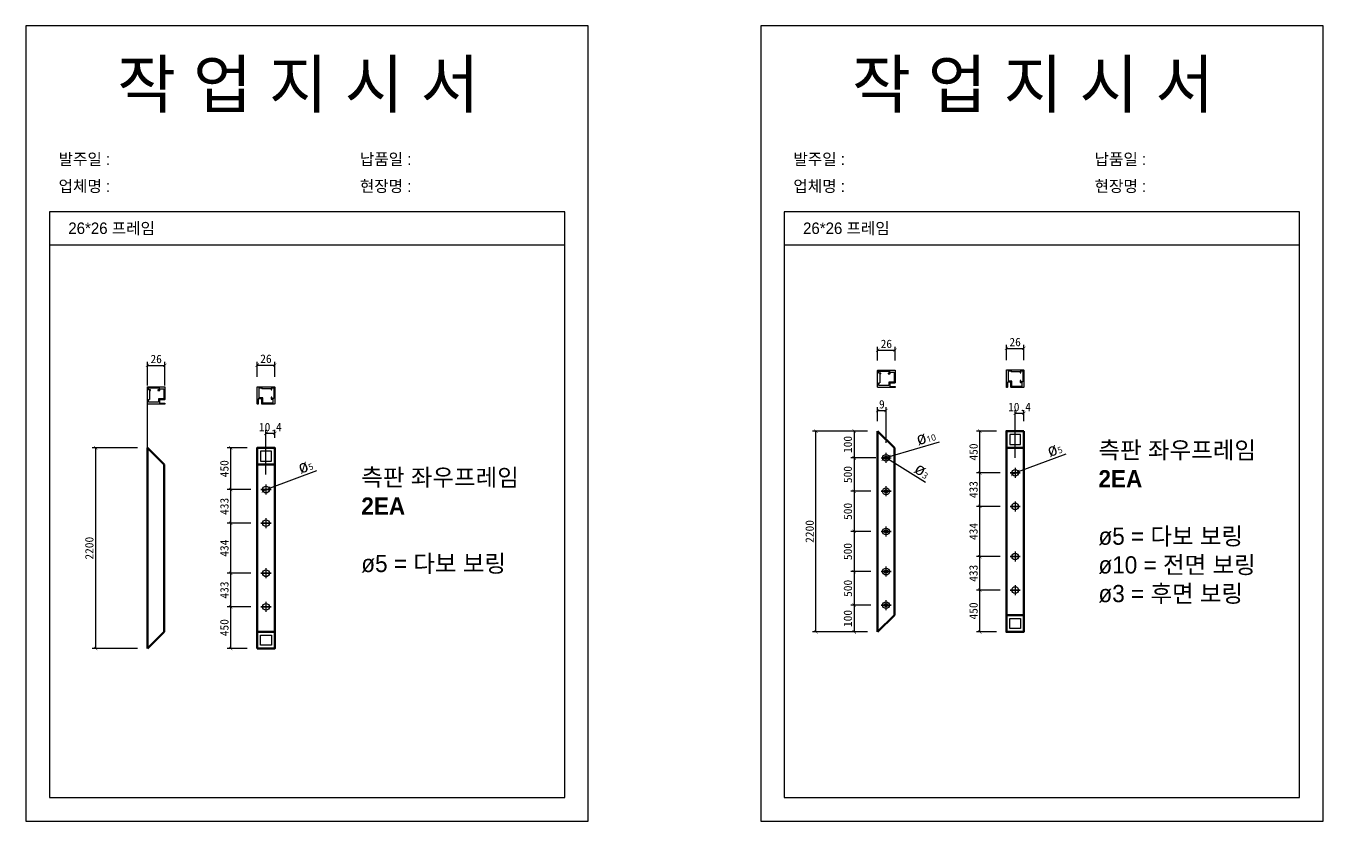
# Model space of a CAD drawing. Header units: millimetres. Extents: x -44117 to 256353, y -2095463 to 65325.
# Drawn here: x 26672 to 30547, y 19453 to 21829 of the extents above; entities that cross this region are included whole.
import ezdxf

# ---------------------------------------------------------------- set-up
doc = ezdxf.new("R2010")
doc.units = ezdxf.units.MM
doc.header["$LTSCALE"] = 10
doc.layers.add('Layer1', color=7, linetype='Continuous', lineweight=70)
doc.dimstyles.new('ISO-25', dxfattribs={"dimtxt": 2.5, "dimasz": 2.5, "dimexe": 1, "dimexo": 1, "dimtad": 1, "dimtxsty": 'Standard', "dimblk": 'ARCHTICK', "dimcen": 2.5, "dimadec": 0, "dimazin": 0, "dimtfac": 1, "dimtmove": 0, "dimatfit": 3, "dimfxl": 0, "dimarcsym": 0})

# ---------------------------------------------------------------- blocks, each defined once
blk = doc.blocks.new('_ArchTick')
at = {"color": 0, "linetype": 'ByBlock', "const_width": 0.15}
blk.add_lwpolyline([(-0.5, -0.5), (0.5, 0.5)], dxfattribs=at)
blk = doc.blocks.new('*D1118')
at = {"color": 0, "lineweight": -2}
for p, q in [((27005.5, 20568.4), (26870.8, 20568.4)), ((26880.8, 19968.4), (26880.8, 20568.4)), ((27005.5, 19968.4), (26870.8, 19968.4))]:
    blk.add_line(p, q, dxfattribs=at)
at = {"layer": 'Defpoints', "color": 0}
for p in [(26880.8, 20568.4), (27035.5, 20568.4), (27035.5, 19968.4)]:
    blk.add_point(p, dxfattribs=at)
at = {"color": 0, "lineweight": -2, "xscale": 10, "yscale": 10, "zscale": 10}
for p, rotation in [((26880.8, 20568.4), 90), ((26880.8, 19968.4), 270)]:
    blk.add_blockref('_ArchTick', p, dxfattribs=dict(at, rotation=rotation))
at = {"color": 0, "insert": (26862, 20268.4), "char_height": 25, "attachment_point": 5, "rotation": 90}
blk.add_mtext('2200', dxfattribs=at)
blk = doc.blocks.new('*D1119')
at = {"color": 0, "lineweight": -2}
for p, q in [((27344.6, 20093.4), (27274.1, 20093.4)), ((27284.1, 19968.4), (27284.1, 20093.4)), ((27333.6, 19968.4), (27274.1, 19968.4))]:
    blk.add_line(p, q, dxfattribs=at)
at = {"layer": 'Defpoints', "color": 0}
for p in [(27284.1, 20093.4), (27374.6, 20093.4), (27363.6, 19968.4)]:
    blk.add_point(p, dxfattribs=at)
at = {"color": 0, "lineweight": -2, "xscale": 10, "yscale": 10, "zscale": 10}
for p, rotation in [((27284.1, 20093.4), 90), ((27284.1, 19968.4), 270)]:
    blk.add_blockref('_ArchTick', p, dxfattribs=dict(at, rotation=rotation))
at = {"color": 0, "insert": (27265.4, 20030.9), "char_height": 25, "attachment_point": 5, "rotation": 90}
blk.add_mtext('450', dxfattribs=at)
blk = doc.blocks.new('*D1120')
at = {"color": 0, "lineweight": -2}
for p, q in [((27344.6, 20193.4), (27274.1, 20193.4)), ((27284.1, 20093.4), (27284.1, 20193.4)), ((27344.6, 20093.4), (27274.1, 20093.4))]:
    blk.add_line(p, q, dxfattribs=at)
at = {"layer": 'Defpoints', "color": 0}
for p in [(27284.1, 20193.4), (27374.6, 20193.4), (27374.6, 20093.4)]:
    blk.add_point(p, dxfattribs=at)
at = {"color": 0, "lineweight": -2, "xscale": 10, "yscale": 10, "zscale": 10}
for p, rotation in [((27284.1, 20193.4), 90), ((27284.1, 20093.4), 270)]:
    blk.add_blockref('_ArchTick', p, dxfattribs=dict(at, rotation=rotation))
at = {"color": 0, "insert": (27265.4, 20143.4), "char_height": 25, "attachment_point": 5, "rotation": 90}
blk.add_mtext('433', dxfattribs=at)
blk = doc.blocks.new('*D1121')
at = {"color": 0, "lineweight": -2}
for p, q in [((27344.6, 20343.4), (27274.1, 20343.4)), ((27284.1, 20193.4), (27284.1, 20343.4)), ((27344.6, 20193.4), (27274.1, 20193.4))]:
    blk.add_line(p, q, dxfattribs=at)
at = {"layer": 'Defpoints', "color": 0}
for p in [(27284.1, 20343.4), (27374.6, 20343.4), (27374.6, 20193.4)]:
    blk.add_point(p, dxfattribs=at)
at = {"color": 0, "lineweight": -2, "xscale": 10, "yscale": 10, "zscale": 10}
for p, rotation in [((27284.1, 20343.4), 90), ((27284.1, 20193.4), 270)]:
    blk.add_blockref('_ArchTick', p, dxfattribs=dict(at, rotation=rotation))
at = {"color": 0, "insert": (27265.4, 20268.4), "char_height": 25, "attachment_point": 5, "rotation": 90}
blk.add_mtext('434', dxfattribs=at)
blk = doc.blocks.new('*D1122')
at = {"color": 0, "lineweight": -2}
for p, q in [((27344.6, 20443.4), (27274.1, 20443.4)), ((27284.1, 20343.4), (27284.1, 20443.4)), ((27344.6, 20343.4), (27274.1, 20343.4))]:
    blk.add_line(p, q, dxfattribs=at)
at = {"layer": 'Defpoints', "color": 0}
for p in [(27284.1, 20443.4), (27374.6, 20443.4), (27374.6, 20343.4)]:
    blk.add_point(p, dxfattribs=at)
at = {"color": 0, "lineweight": -2, "xscale": 10, "yscale": 10, "zscale": 10}
for p, rotation in [((27284.1, 20443.4), 90), ((27284.1, 20343.4), 270)]:
    blk.add_blockref('_ArchTick', p, dxfattribs=dict(at, rotation=rotation))
at = {"color": 0, "insert": (27265.4, 20393.4), "char_height": 25, "attachment_point": 5, "rotation": 90}
blk.add_mtext('433', dxfattribs=at)
blk = doc.blocks.new('*D1123')
at = {"color": 0, "lineweight": -2}
for p, q in [((27333.6, 20568.4), (27274.1, 20568.4)), ((27284.1, 20443.4), (27284.1, 20568.4)), ((27344.6, 20443.4), (27274.1, 20443.4))]:
    blk.add_line(p, q, dxfattribs=at)
at = {"layer": 'Defpoints', "color": 0}
for p in [(27284.1, 20568.4), (27363.6, 20568.4), (27374.6, 20443.4)]:
    blk.add_point(p, dxfattribs=at)
at = {"color": 0, "lineweight": -2, "xscale": 10, "yscale": 10, "zscale": 10}
for p, rotation in [((27284.1, 20568.4), 90), ((27284.1, 20443.4), 270)]:
    blk.add_blockref('_ArchTick', p, dxfattribs=dict(at, rotation=rotation))
at = {"color": 0, "insert": (27265.4, 20505.9), "char_height": 25, "attachment_point": 5, "rotation": 90}
blk.add_mtext('450', dxfattribs=at)
blk = doc.blocks.new('*D1124')
at = {"color": 0, "lineweight": -2}
for p, q in [((27540.9, 20499.5), (27399, 20446.9)), ((27380.2, 20439.9), (27399, 20446.9)), ((27380.2, 20439.9), (27380.2, 20439.9))]:
    blk.add_line(p, q, dxfattribs=at)
at = {"layer": 'Defpoints', "color": 0}
for p in [(27380.2, 20439.9), (27399, 20446.9)]:
    blk.add_point(p, dxfattribs=at)
at = {"color": 0, "lineweight": -2, "xscale": 10, "yscale": 10, "zscale": 10}
for p, rotation in [((27380.2, 20439.9), 20.35034544431705), ((27399, 20446.9), 200.350345444317)]:
    blk.add_blockref('_ArchTick', p, dxfattribs=dict(at, rotation=rotation))
at = {"color": 0, "insert": (27507, 20514.6), "char_height": 25, "attachment_point": 5, "rotation": 20.3503}
blk.add_mtext('{\\fGulim|b0|i0|c129|p50;\\H1.4583x;ø\\fMalgun Gothic|b0|i0|c129|p50;\\H0.51429x;5}', dxfattribs=at)
blk = doc.blocks.new('*D1125')
at = {"color": 0, "lineweight": -2}
for p, q in [((29186.9, 20618.4), (29022.7, 20618.4)), ((29032.7, 20018.4), (29032.7, 20618.4)), ((29186.9, 20018.4), (29022.7, 20018.4))]:
    blk.add_line(p, q, dxfattribs=at)
at = {"layer": 'Defpoints', "color": 0}
for p in [(29032.7, 20618.4), (29216.9, 20618.4), (29216.9, 20018.4)]:
    blk.add_point(p, dxfattribs=at)
at = {"color": 0, "lineweight": -2, "xscale": 10, "yscale": 10, "zscale": 10}
for p, rotation in [((29032.7, 20618.4), 90), ((29032.7, 20018.4), 270)]:
    blk.add_blockref('_ArchTick', p, dxfattribs=dict(at, rotation=rotation))
at = {"color": 0, "insert": (29013.9, 20318.4), "char_height": 25, "attachment_point": 5, "rotation": 90}
blk.add_mtext('2200', dxfattribs=at)
blk = doc.blocks.new('*D1126')
at = {"color": 0, "lineweight": -2}
for p, q in [((27035.5, 20754.6), (27035.5, 20824.8)), ((27035.5, 20814.8), (27087.5, 20814.8)), ((27087.5, 20754.6), (27087.5, 20824.8))]:
    blk.add_line(p, q, dxfattribs=at)
at = {"layer": 'Defpoints', "color": 0}
for p in [(27087.5, 20814.8), (27035.5, 20724.6), (27087.5, 20724.6)]:
    blk.add_point(p, dxfattribs=at)
at = {"color": 0, "lineweight": -2, "xscale": 10, "yscale": 10, "zscale": 10, "rotation": 180}
blk.add_blockref('_ArchTick', (27035.5, 20814.8), dxfattribs=at)
at = {"color": 0, "lineweight": -2, "xscale": 10, "yscale": 10, "zscale": 10}
blk.add_blockref('_ArchTick', (27087.5, 20814.8), dxfattribs=at)
at = {"color": 0, "insert": (27061.5, 20833.6), "char_height": 25, "attachment_point": 5}
blk.add_mtext('26', dxfattribs=at)
blk = doc.blocks.new('*D1127')
at = {"color": 0, "lineweight": -2}
for p, q in [((29216.9, 20648.4), (29216.9, 20689.6)), ((29216.9, 20679.6), (29241.9, 20679.6)), ((29241.9, 20583.4), (29241.9, 20689.6))]:
    blk.add_line(p, q, dxfattribs=at)
at = {"layer": 'Defpoints', "color": 0}
for p in [(29241.9, 20679.6), (29216.9, 20618.4), (29241.9, 20553.4)]:
    blk.add_point(p, dxfattribs=at)
at = {"color": 0, "lineweight": -2, "xscale": 10, "yscale": 10, "zscale": 10, "rotation": 180}
blk.add_blockref('_ArchTick', (29216.9, 20679.6), dxfattribs=at)
at = {"color": 0, "lineweight": -2, "xscale": 10, "yscale": 10, "zscale": 10}
blk.add_blockref('_ArchTick', (29241.9, 20679.6), dxfattribs=at)
at = {"color": 0, "insert": (29229.4, 20698.3), "char_height": 25, "attachment_point": 5}
blk.add_mtext('9', dxfattribs=at)
blk = doc.blocks.new('*D1128')
at = {"color": 0, "lineweight": -2}
for p, q in [((29400.6, 20585.7), (29251.5, 20541.2)), ((29232.3, 20535.5), (29251.5, 20541.2)), ((29232.3, 20535.5), (29232.3, 20535.5))]:
    blk.add_line(p, q, dxfattribs=at)
at = {"layer": 'Defpoints', "color": 0}
for p in [(29251.5, 20541.2), (29232.3, 20535.5)]:
    blk.add_point(p, dxfattribs=at)
at = {"color": 0, "lineweight": -2, "xscale": 10, "yscale": 10, "zscale": 10}
for p, rotation in [((29232.3, 20535.5), 16.62238534219077), ((29251.5, 20541.2), 196.6223853421908)]:
    blk.add_blockref('_ArchTick', p, dxfattribs=dict(at, rotation=rotation))
at = {"color": 0, "insert": (29360.6, 20600.9), "char_height": 25, "attachment_point": 5, "rotation": 16.6224}
blk.add_mtext('{\\fGulim|b0|i0|c129|p50;\\H1.4583x;ø\\fMalgun Gothic|b0|i0|c129|p50;\\H0.51429x;10}', dxfattribs=at)
blk = doc.blocks.new('*D1129')
at = {"color": 0, "lineweight": -2}
for p, q in [((29237.7, 20541), (29237.7, 20541)), ((29237.7, 20541), (29246.2, 20535.7)), ((29359.4, 20464.3), (29246.2, 20535.7))]:
    blk.add_line(p, q, dxfattribs=at)
at = {"layer": 'Defpoints', "color": 0}
for p in [(29237.7, 20541), (29246.2, 20535.7)]:
    blk.add_point(p, dxfattribs=at)
at = {"color": 0, "lineweight": -2, "xscale": 10, "yscale": 10, "zscale": 10}
for p, rotation in [((29237.7, 20541), 327.7574302874207), ((29246.2, 20535.7), 147.7574302874207)]:
    blk.add_blockref('_ArchTick', p, dxfattribs=dict(at, rotation=rotation))
at = {"color": 0, "insert": (29350.9, 20500.3), "char_height": 25, "attachment_point": 5, "rotation": 327.7574}
blk.add_mtext('{\\fGulim|b0|i0|c129|p50;\\H1.4583x;ø\\fMalgun Gothic|b0|i0|c129|p50;\\H0.51429x;3}', dxfattribs=at)
blk = doc.blocks.new('*D1105')
at = {"color": 0, "lineweight": -2}
for p, q in [((29186.9, 20618.4), (29136.8, 20618.4)), ((29146.8, 20618.4), (29146.8, 20538.4)), ((29211.9, 20538.4), (29136.8, 20538.4))]:
    blk.add_line(p, q, dxfattribs=at)
at = {"layer": 'Defpoints', "color": 0}
for p in [(29216.9, 20618.4), (29146.8, 20538.4), (29241.9, 20538.4)]:
    blk.add_point(p, dxfattribs=at)
at = {"color": 0, "lineweight": -2, "xscale": 10, "yscale": 10, "zscale": 10}
for p, rotation in [((29146.8, 20618.4), 90), ((29146.8, 20538.4), 270)]:
    blk.add_blockref('_ArchTick', p, dxfattribs=dict(at, rotation=rotation))
at = {"color": 0, "insert": (29128, 20578.4), "char_height": 25, "attachment_point": 5, "rotation": 90}
blk.add_mtext('100', dxfattribs=at)
blk = doc.blocks.new('*D1130')
at = {"color": 0, "lineweight": -2}
for p, q in [((29211.9, 20538.4), (29136.8, 20538.4)), ((29146.8, 20538.4), (29146.8, 20438.4)), ((29196.9, 20438.4), (29136.8, 20438.4))]:
    blk.add_line(p, q, dxfattribs=at)
at = {"layer": 'Defpoints', "color": 0}
for p in [(29241.9, 20538.4), (29146.8, 20438.4), (29226.9, 20438.4)]:
    blk.add_point(p, dxfattribs=at)
at = {"color": 0, "lineweight": -2, "xscale": 10, "yscale": 10, "zscale": 10}
for p, rotation in [((29146.8, 20538.4), 90), ((29146.8, 20438.4), 270)]:
    blk.add_blockref('_ArchTick', p, dxfattribs=dict(at, rotation=rotation))
at = {"color": 0, "insert": (29128, 20488.4), "char_height": 25, "attachment_point": 5, "rotation": 90}
blk.add_mtext('500', dxfattribs=at)
blk = doc.blocks.new('*D1131')
at = {"color": 0, "lineweight": -2}
for p, q in [((29196.9, 20438.4), (29136.8, 20438.4)), ((29146.8, 20438.4), (29146.8, 20318.4)), ((29196.9, 20318.4), (29136.8, 20318.4))]:
    blk.add_line(p, q, dxfattribs=at)
at = {"layer": 'Defpoints', "color": 0}
for p in [(29226.9, 20438.4), (29146.8, 20318.4), (29226.9, 20318.4)]:
    blk.add_point(p, dxfattribs=at)
at = {"color": 0, "lineweight": -2, "xscale": 10, "yscale": 10, "zscale": 10}
for p, rotation in [((29146.8, 20438.4), 90), ((29146.8, 20318.4), 270)]:
    blk.add_blockref('_ArchTick', p, dxfattribs=dict(at, rotation=rotation))
at = {"color": 0, "insert": (29128, 20378.4), "char_height": 25, "attachment_point": 5, "rotation": 90}
blk.add_mtext('500', dxfattribs=at)
blk = doc.blocks.new('*D1132')
at = {"color": 0, "lineweight": -2}
for p, q in [((29196.9, 20318.4), (29136.8, 20318.4)), ((29146.8, 20318.4), (29146.8, 20198.4)), ((29196.9, 20198.4), (29136.8, 20198.4))]:
    blk.add_line(p, q, dxfattribs=at)
at = {"layer": 'Defpoints', "color": 0}
for p in [(29226.9, 20318.4), (29146.8, 20198.4), (29226.9, 20198.4)]:
    blk.add_point(p, dxfattribs=at)
at = {"color": 0, "lineweight": -2, "xscale": 10, "yscale": 10, "zscale": 10}
for p, rotation in [((29146.8, 20318.4), 90), ((29146.8, 20198.4), 270)]:
    blk.add_blockref('_ArchTick', p, dxfattribs=dict(at, rotation=rotation))
at = {"color": 0, "insert": (29128, 20258.4), "char_height": 25, "attachment_point": 5, "rotation": 90}
blk.add_mtext('500', dxfattribs=at)
blk = doc.blocks.new('*D1133')
at = {"color": 0, "lineweight": -2}
for p, q in [((29196.9, 20198.4), (29136.8, 20198.4)), ((29146.8, 20198.4), (29146.8, 20098.4)), ((29196.9, 20098.4), (29136.8, 20098.4))]:
    blk.add_line(p, q, dxfattribs=at)
at = {"layer": 'Defpoints', "color": 0}
for p in [(29226.9, 20198.4), (29146.8, 20098.4), (29226.9, 20098.4)]:
    blk.add_point(p, dxfattribs=at)
at = {"color": 0, "lineweight": -2, "xscale": 10, "yscale": 10, "zscale": 10}
for p, rotation in [((29146.8, 20198.4), 90), ((29146.8, 20098.4), 270)]:
    blk.add_blockref('_ArchTick', p, dxfattribs=dict(at, rotation=rotation))
at = {"color": 0, "insert": (29128, 20148.4), "char_height": 25, "attachment_point": 5, "rotation": 90}
blk.add_mtext('500', dxfattribs=at)
blk = doc.blocks.new('*D1134')
at = {"color": 0, "lineweight": -2}
for p, q in [((29196.9, 20098.4), (29136.8, 20098.4)), ((29146.8, 20098.4), (29146.8, 20018.4)), ((29186.9, 20018.4), (29136.8, 20018.4))]:
    blk.add_line(p, q, dxfattribs=at)
at = {"layer": 'Defpoints', "color": 0}
for p in [(29226.9, 20098.4), (29146.8, 20018.4), (29216.9, 20018.4)]:
    blk.add_point(p, dxfattribs=at)
at = {"color": 0, "lineweight": -2, "xscale": 10, "yscale": 10, "zscale": 10}
for p, rotation in [((29146.8, 20098.4), 90), ((29146.8, 20018.4), 270)]:
    blk.add_blockref('_ArchTick', p, dxfattribs=dict(at, rotation=rotation))
at = {"color": 0, "insert": (29128, 20058.4), "char_height": 25, "attachment_point": 5, "rotation": 90}
blk.add_mtext('100', dxfattribs=at)
blk = doc.blocks.new('*D1135')
at = {"color": 0, "lineweight": -2}
for p, q in [((29216.9, 20829.6), (29216.9, 20870.1)), ((29216.9, 20860.1), (29268.9, 20860.1)), ((29268.9, 20829.6), (29268.9, 20870.1))]:
    blk.add_line(p, q, dxfattribs=at)
at = {"layer": 'Defpoints', "color": 0}
for p in [(29268.9, 20860.1), (29216.9, 20799.6), (29268.9, 20799.6)]:
    blk.add_point(p, dxfattribs=at)
at = {"color": 0, "lineweight": -2, "xscale": 10, "yscale": 10, "zscale": 10, "rotation": 180}
blk.add_blockref('_ArchTick', (29216.9, 20860.1), dxfattribs=at)
at = {"color": 0, "lineweight": -2, "xscale": 10, "yscale": 10, "zscale": 10}
blk.add_blockref('_ArchTick', (29268.9, 20860.1), dxfattribs=at)
at = {"color": 0, "insert": (29242.9, 20878.8), "char_height": 25, "attachment_point": 5}
blk.add_mtext('26', dxfattribs=at)
blk = doc.blocks.new('*D1146')
at = {"color": 0, "lineweight": -2}
for p, q in [((29778.8, 20549.5), (29636.9, 20496.9)), ((29618.2, 20489.9), (29636.9, 20496.9)), ((29618.2, 20489.9), (29618.2, 20489.9))]:
    blk.add_line(p, q, dxfattribs=at)
at = {"layer": 'Defpoints', "color": 0}
for p in [(29618.2, 20489.9), (29636.9, 20496.9)]:
    blk.add_point(p, dxfattribs=at)
at = {"color": 0, "lineweight": -2, "xscale": 10, "yscale": 10, "zscale": 10}
for p, rotation in [((29636.9, 20496.9), 200.3503454442975), ((29618.2, 20489.9), 20.35034544429751)]:
    blk.add_blockref('_ArchTick', p, dxfattribs=dict(at, rotation=rotation))
at = {"color": 0, "insert": (29745, 20564.6), "char_height": 25, "attachment_point": 5, "rotation": 20.3503}
blk.add_mtext('{\\fGulim|b0|i0|c129|p50;\\H1.4583x;ø\\fMalgun Gothic|b0|i0|c129|p50;\\H0.51429x;5}', dxfattribs=at)
blk = doc.blocks.new('*D1147')
at = {"color": 0, "lineweight": -2}
for p, q in [((27363.6, 20780), (27363.6, 20825.6)), ((27363.6, 20815.6), (27415.6, 20815.6)), ((27415.6, 20780), (27415.6, 20825.6))]:
    blk.add_line(p, q, dxfattribs=at)
at = {"layer": 'Defpoints', "color": 0}
for p in [(27415.6, 20815.6), (27363.6, 20750), (27415.6, 20750)]:
    blk.add_point(p, dxfattribs=at)
at = {"color": 0, "lineweight": -2, "xscale": 10, "yscale": 10, "zscale": 10, "rotation": 180}
blk.add_blockref('_ArchTick', (27363.6, 20815.6), dxfattribs=at)
at = {"color": 0, "lineweight": -2, "xscale": 10, "yscale": 10, "zscale": 10}
blk.add_blockref('_ArchTick', (27415.6, 20815.6), dxfattribs=at)
at = {"color": 0, "insert": (27389.6, 20834.4), "char_height": 25, "attachment_point": 5}
blk.add_mtext('26', dxfattribs=at)
blk = doc.blocks.new('*D1148')
at = {"color": 0, "lineweight": -2}
for p, q in [((29601.6, 20830), (29601.6, 20875.6)), ((29601.6, 20865.6), (29653.6, 20865.6)), ((29653.6, 20830), (29653.6, 20875.6))]:
    blk.add_line(p, q, dxfattribs=at)
at = {"layer": 'Defpoints', "color": 0}
for p in [(29653.6, 20865.6), (29601.6, 20800), (29653.6, 20800)]:
    blk.add_point(p, dxfattribs=at)
at = {"color": 0, "lineweight": -2, "xscale": 10, "yscale": 10, "zscale": 10, "rotation": 180}
blk.add_blockref('_ArchTick', (29601.6, 20865.6), dxfattribs=at)
at = {"color": 0, "lineweight": -2, "xscale": 10, "yscale": 10, "zscale": 10}
blk.add_blockref('_ArchTick', (29653.6, 20865.6), dxfattribs=at)
at = {"color": 0, "insert": (29627.6, 20884.3), "char_height": 25, "attachment_point": 5}
blk.add_mtext('26', dxfattribs=at)
blk = doc.blocks.new('*D1153')
at = {"color": 0, "lineweight": -2}
for p, q in [((29627.6, 20538.4), (29627.6, 20681.3)), ((29653.6, 20671.3), (29627.6, 20671.3)), ((29653.6, 20648.4), (29653.6, 20681.3))]:
    blk.add_line(p, q, dxfattribs=at)
at = {"layer": 'Defpoints', "color": 0}
for p in [(29627.6, 20671.3), (29653.6, 20618.4), (29627.6, 20508.4)]:
    blk.add_point(p, dxfattribs=at)
at = {"color": 0, "lineweight": -2, "xscale": 10, "yscale": 10, "zscale": 10, "rotation": 180}
blk.add_blockref('_ArchTick', (29627.6, 20671.3), dxfattribs=at)
at = {"color": 0, "lineweight": -2, "xscale": 10, "yscale": 10, "zscale": 10}
blk.add_blockref('_ArchTick', (29653.6, 20671.3), dxfattribs=at)
at = {"color": 0, "insert": (29640.6, 20690.1), "char_height": 25, "attachment_point": 5}
blk.add_mtext('10.4', dxfattribs=at)
blk = doc.blocks.new('*D1154')
at = {"color": 0, "lineweight": -2}
for p, q in [((27389.6, 20488.4), (27389.6, 20621.6)), ((27415.6, 20598.4), (27415.6, 20621.6)), ((27415.6, 20611.6), (27389.6, 20611.6))]:
    blk.add_line(p, q, dxfattribs=at)
at = {"layer": 'Defpoints', "color": 0}
for p in [(27389.6, 20611.6), (27415.6, 20568.4), (27389.6, 20458.4)]:
    blk.add_point(p, dxfattribs=at)
at = {"color": 0, "lineweight": -2, "xscale": 10, "yscale": 10, "zscale": 10, "rotation": 180}
blk.add_blockref('_ArchTick', (27389.6, 20611.6), dxfattribs=at)
at = {"color": 0, "lineweight": -2, "xscale": 10, "yscale": 10, "zscale": 10}
blk.add_blockref('_ArchTick', (27415.6, 20611.6), dxfattribs=at)
at = {"color": 0, "insert": (27402.6, 20630.3), "char_height": 25, "attachment_point": 5}
blk.add_mtext('10.4', dxfattribs=at)
blk = doc.blocks.new('*D1110')
at = {"color": 0, "lineweight": -2}
for p, q in [((29582.6, 20143.4), (29512.1, 20143.4)), ((29522.1, 20018.4), (29522.1, 20143.4)), ((29571.6, 20018.4), (29512.1, 20018.4))]:
    blk.add_line(p, q, dxfattribs=at)
at = {"layer": 'Defpoints', "color": 0}
for p in [(29522.1, 20143.4), (29612.6, 20143.4), (29601.6, 20018.4)]:
    blk.add_point(p, dxfattribs=at)
at = {"color": 0, "lineweight": -2, "xscale": 10, "yscale": 10, "zscale": 10}
for p, rotation in [((29522.1, 20143.4), 90), ((29522.1, 20018.4), 270)]:
    blk.add_blockref('_ArchTick', p, dxfattribs=dict(at, rotation=rotation))
at = {"color": 0, "insert": (29503.3, 20080.9), "char_height": 25, "attachment_point": 5, "rotation": 90}
blk.add_mtext('450', dxfattribs=at)
blk = doc.blocks.new('*D1111')
at = {"color": 0, "lineweight": -2}
for p, q in [((29582.6, 20243.4), (29512.1, 20243.4)), ((29522.1, 20143.4), (29522.1, 20243.4)), ((29582.6, 20143.4), (29512.1, 20143.4))]:
    blk.add_line(p, q, dxfattribs=at)
at = {"layer": 'Defpoints', "color": 0}
for p in [(29522.1, 20243.4), (29612.6, 20243.4), (29612.6, 20143.4)]:
    blk.add_point(p, dxfattribs=at)
at = {"color": 0, "lineweight": -2, "xscale": 10, "yscale": 10, "zscale": 10}
for p, rotation in [((29522.1, 20243.4), 90), ((29522.1, 20143.4), 270)]:
    blk.add_blockref('_ArchTick', p, dxfattribs=dict(at, rotation=rotation))
at = {"color": 0, "insert": (29503.3, 20193.4), "char_height": 25, "attachment_point": 5, "rotation": 90}
blk.add_mtext('433', dxfattribs=at)
blk = doc.blocks.new('*D1112')
at = {"color": 0, "lineweight": -2}
for p, q in [((29582.6, 20393.4), (29512.1, 20393.4)), ((29522.1, 20243.4), (29522.1, 20393.4)), ((29582.6, 20243.4), (29512.1, 20243.4))]:
    blk.add_line(p, q, dxfattribs=at)
at = {"layer": 'Defpoints', "color": 0}
for p in [(29522.1, 20393.4), (29612.6, 20393.4), (29612.6, 20243.4)]:
    blk.add_point(p, dxfattribs=at)
at = {"color": 0, "lineweight": -2, "xscale": 10, "yscale": 10, "zscale": 10}
for p, rotation in [((29522.1, 20393.4), 90), ((29522.1, 20243.4), 270)]:
    blk.add_blockref('_ArchTick', p, dxfattribs=dict(at, rotation=rotation))
at = {"color": 0, "insert": (29503.3, 20318.4), "char_height": 25, "attachment_point": 5, "rotation": 90}
blk.add_mtext('434', dxfattribs=at)
blk = doc.blocks.new('*D1113')
at = {"color": 0, "lineweight": -2}
for p, q in [((29582.6, 20493.4), (29512.1, 20493.4)), ((29522.1, 20393.4), (29522.1, 20493.4)), ((29582.6, 20393.4), (29512.1, 20393.4))]:
    blk.add_line(p, q, dxfattribs=at)
at = {"layer": 'Defpoints', "color": 0}
for p in [(29522.1, 20493.4), (29612.6, 20493.4), (29612.6, 20393.4)]:
    blk.add_point(p, dxfattribs=at)
at = {"color": 0, "lineweight": -2, "xscale": 10, "yscale": 10, "zscale": 10}
for p, rotation in [((29522.1, 20493.4), 90), ((29522.1, 20393.4), 270)]:
    blk.add_blockref('_ArchTick', p, dxfattribs=dict(at, rotation=rotation))
at = {"color": 0, "insert": (29503.3, 20443.4), "char_height": 25, "attachment_point": 5, "rotation": 90}
blk.add_mtext('433', dxfattribs=at)
blk = doc.blocks.new('*D1114')
at = {"color": 0, "lineweight": -2}
for p, q in [((29571.6, 20618.4), (29512.1, 20618.4)), ((29522.1, 20493.4), (29522.1, 20618.4)), ((29582.6, 20493.4), (29512.1, 20493.4))]:
    blk.add_line(p, q, dxfattribs=at)
at = {"layer": 'Defpoints', "color": 0}
for p in [(29522.1, 20618.4), (29601.6, 20618.4), (29612.6, 20493.4)]:
    blk.add_point(p, dxfattribs=at)
at = {"color": 0, "lineweight": -2, "xscale": 10, "yscale": 10, "zscale": 10}
for p, rotation in [((29522.1, 20618.4), 90), ((29522.1, 20493.4), 270)]:
    blk.add_blockref('_ArchTick', p, dxfattribs=dict(at, rotation=rotation))
at = {"color": 0, "insert": (29503.3, 20555.9), "char_height": 25, "attachment_point": 5, "rotation": 90}
blk.add_mtext('450', dxfattribs=at)

msp = doc.modelspace()

# ---------------------------------------------------------------- linework, layer by layer
for p, q in [((28282.49952, 21273.8313), (26742.49952, 21273.8313)), ((30477.49879, 21273.8313), (28937.49879, 21273.8313)), ((28282.49952, 21173.8313), (26742.49952, 21173.8313)), ((30477.49879, 21173.8313), (28937.49879, 21173.8313)), ((29219.92675, 20791.55713), (29219.92675, 20797.55713)), ((29219.92675, 20797.55713), (29251.92675, 20797.55713)), ((29225.32675, 20791.55713), (29219.92675, 20791.55713)), ((29222.92675, 20789.55713), (29225.32675, 20789.55713)), ((29222.92675, 20789.55713), (29222.92675, 20762.55713)), ((29225.92675, 20790.15713), (29225.92675, 20790.95713)), ((29247.92675, 20790.95713), (29247.92675, 20790.15713)), ((29251.92675, 20791.55713), (29248.52675, 20791.55713)), ((29248.52675, 20789.55713), (29253.32675, 20789.55713)), ((29251.92675, 20797.55713), (29251.92675, 20791.55713)), ((29253.92675, 20790.15713), (29253.92675, 20794.55713)), ((29253.92675, 20794.55713), (29265.92675, 20794.55713)), ((29265.92675, 20794.55713), (29265.92675, 20764.95713)), ((29607.56285, 20767.95713), (29607.56285, 20797.95713)), ((29607.56285, 20797.95713), (29615.56285, 20797.95713)), ((29615.56285, 20797.95713), (29615.56285, 20794.95713)), ((29642.56285, 20794.95713), (29615.56285, 20794.95713)), ((29642.56285, 20794.95713), (29642.56285, 20792.55713)), ((29643.16285, 20791.95713), (29643.96285, 20791.95713)), ((29644.56285, 20792.55713), (29644.56285, 20797.95713)), ((29644.56285, 20797.95713), (29650.56285, 20797.95713)), ((29650.56285, 20797.95713), (29650.56285, 20765.95713)), ((27038.5165, 20741.59376), (27038.5165, 20747.59376)), ((27038.5165, 20747.59376), (27070.5165, 20747.59376)), ((27043.9165, 20741.59376), (27038.5165, 20741.59376)), ((27041.5165, 20739.59376), (27043.9165, 20739.59376)), ((27041.5165, 20739.59376), (27041.5165, 20712.59376)), ((27044.5165, 20740.19376), (27044.5165, 20740.99376)), ((27066.5165, 20740.99376), (27066.5165, 20740.19376)), ((27070.5165, 20741.59376), (27067.1165, 20741.59376)), ((27067.1165, 20739.59376), (27071.9165, 20739.59376)), ((27070.5165, 20747.59376), (27070.5165, 20741.59376)), ((27072.5165, 20740.19376), (27072.5165, 20744.59376)), ((27072.5165, 20744.59376), (27084.5165, 20744.59376)), ((27084.5165, 20744.59376), (27084.5165, 20714.99376)), ((27369.60189, 20717.99376), (27369.60189, 20747.99376)), ((27369.60189, 20747.99376), (27377.60189, 20747.99376)), ((27377.60189, 20747.99376), (27377.60189, 20744.99376)), ((27404.60189, 20744.99376), (27377.60189, 20744.99376)), ((27404.60189, 20744.99376), (27404.60189, 20742.59376)), ((27405.20189, 20741.99376), (27406.00189, 20741.99376)), ((27406.60189, 20742.59376), (27406.60189, 20747.99376)), ((27406.60189, 20747.99376), (27412.60189, 20747.99376)), ((27412.60189, 20747.99376), (27412.60189, 20715.99376)), ((29219.92675, 20754.55713), (29219.92675, 20762.55713)), ((29219.92675, 20762.55713), (29222.92675, 20762.55713)), ((29249.92675, 20754.55713), (29219.92675, 20754.55713)), ((29249.92675, 20764.35713), (29249.92675, 20761.95713)), ((29249.92675, 20761.95713), (29249.92675, 20754.55713)), ((29249.92675, 20761.95713), (29249.92675, 20761.95713)), ((29252.92675, 20764.95713), (29250.52675, 20764.95713)), ((29265.92675, 20764.95713), (29252.92675, 20764.95713)), ((29614.96285, 20767.95713), (29607.56285, 20767.95713)), ((29617.36285, 20767.95713), (29614.96285, 20767.95713)), ((29614.96285, 20767.95713), (29614.96285, 20767.95713)), ((29617.96285, 20764.95713), (29617.96285, 20767.35713)), ((29617.96285, 20751.95713), (29617.96285, 20764.95713)), ((29647.56285, 20751.95713), (29617.96285, 20751.95713)), ((29642.56285, 20769.35713), (29642.56285, 20764.55713)), ((29643.96285, 20769.95713), (29643.16285, 20769.95713)), ((29643.16285, 20763.95713), (29647.56285, 20763.95713)), ((29644.56285, 20765.95713), (29644.56285, 20769.35713)), ((29650.56285, 20765.95713), (29644.56285, 20765.95713)), ((29647.56285, 20763.95713), (29647.56285, 20751.95713)), ((27035.5165, 20568.41064), (27035.5165, 20699.59376)), ((27038.5165, 20704.59376), (27038.5165, 20712.59376)), ((27038.5165, 20712.59376), (27041.5165, 20712.59376)), ((27068.5165, 20704.59376), (27038.5165, 20704.59376)), ((27068.5165, 20714.39376), (27068.5165, 20711.99376)), ((27068.5165, 20711.99376), (27068.5165, 20704.59376)), ((27068.5165, 20711.99376), (27068.5165, 20711.99376)), ((27071.5165, 20714.99376), (27069.1165, 20714.99376)), ((27084.5165, 20714.99376), (27071.5165, 20714.99376)), ((27377.00189, 20717.99376), (27369.60189, 20717.99376)), ((27379.40189, 20717.99376), (27377.00189, 20717.99376)), ((27377.00189, 20717.99376), (27377.00189, 20717.99376)), ((27380.00189, 20714.99376), (27380.00189, 20717.39376)), ((27380.00189, 20701.99376), (27380.00189, 20714.99376)), ((27409.60189, 20701.99376), (27380.00189, 20701.99376)), ((27404.60189, 20719.39376), (27404.60189, 20714.59376)), ((27406.00189, 20719.99376), (27405.20189, 20719.99376)), ((27405.20189, 20713.99376), (27409.60189, 20713.99376)), ((27406.60189, 20715.99376), (27406.60189, 20719.39376)), ((27412.60189, 20715.99376), (27406.60189, 20715.99376)), ((27409.60189, 20713.99376), (27409.60189, 20701.99376))]:
    msp.add_line(p, q)
at = {"lineweight": 30}
for p, q in [((29226.92675, 20538.37401), (29256.92675, 20538.37401)), ((29241.92675, 20523.37401), (29241.92675, 20553.37401)), ((29627.56285, 20508.37401), (29627.56285, 20478.37401)), ((27389.60189, 20458.41064), (27389.60189, 20428.41064)), ((29241.92675, 20423.37401), (29241.92675, 20453.37401)), ((29627.56285, 20408.37401), (29627.56285, 20378.37401)), ((27389.60189, 20358.41064), (27389.60189, 20328.41064)), ((29241.92675, 20303.37401), (29241.92675, 20333.37401)), ((29627.56285, 20258.37401), (29627.56285, 20228.37401)), ((27389.60189, 20208.41064), (27389.60189, 20178.41064)), ((29241.92675, 20183.37401), (29241.92675, 20213.37401)), ((29627.56285, 20158.37401), (29627.56285, 20128.37401)), ((29241.92675, 20083.37401), (29241.92675, 20113.37401)), ((27389.60189, 20108.41064), (27389.60189, 20078.41064))]:
    msp.add_line(p, q, dxfattribs=at)
for points in [[(26672.49952, 19453.00103), (28352.49952, 19453.00103), (28352.49952, 21829.00103), (26672.49952, 21829.00103)], [(28867.49879, 19453.00103), (30547.49879, 19453.00103), (30547.49879, 21829.00103), (28867.49879, 21829.00103)], [(29643.56285, 20608.37401), (29611.56285, 20608.37401), (29611.56285, 20578.37401), (29643.56285, 20578.37401)], [(27405.60189, 20558.41064), (27373.60189, 20558.41064), (27373.60189, 20528.41064), (27405.60189, 20528.41064)], [(29643.56285, 20028.37401), (29611.56285, 20028.37401), (29611.56285, 20058.37401), (29643.56285, 20058.37401)], [(27405.60189, 19978.41064), (27373.60189, 19978.41064), (27373.60189, 20008.41064), (27405.60189, 20008.41064)]]:
    msp.add_lwpolyline(points, close=True)
for points in [[(26742.49952, 21273.8313), (26742.49952, 19523.00103), (28282.49952, 19523.00103), (28282.49952, 21273.8313)], [(28937.49879, 21273.8313), (28937.49879, 19523.00103), (30477.49879, 19523.00103), (30477.49879, 21273.8313)]]:
    msp.add_lwpolyline(points)
for points in [[(29268.32675, 20751.55739, -0.4142135624), (29268.92675, 20750.95739), (29268.92675, 20749.15713, -0.4142135624), (29268.32675, 20748.55713), (29217.92675, 20748.55713, -0.4142135624), (29216.92675, 20749.55713), (29216.92675, 20799.55713, -0.4142135624), (29217.92675, 20800.55713), (29267.92675, 20800.55713, -0.4142135624), (29268.92675, 20799.55713), (29268.92675, 20762.95713, -0.4142135624), (29267.92675, 20761.95713), (29252.92675, 20761.95713), (29252.92675, 20751.55713), (29268.32675, 20751.55713)], [(29604.56311, 20749.55713, -0.4142135624), (29603.96311, 20748.95713), (29602.16285, 20748.95713, -0.4142135624), (29601.56285, 20749.55713), (29601.56285, 20799.95713, -0.4142135624), (29602.56285, 20800.95713), (29652.56285, 20800.95713, -0.4142135624), (29653.56285, 20799.95713), (29653.56285, 20749.95713, -0.4142135624), (29652.56285, 20748.95713), (29615.96285, 20748.95713, -0.4142135624), (29614.96285, 20749.95713), (29614.96285, 20764.95713), (29604.56285, 20764.95713), (29604.56285, 20749.55713)], [(27086.9165, 20701.59402, -0.4142135624), (27087.5165, 20700.99402), (27087.5165, 20699.19376, -0.4142135624), (27086.9165, 20698.59376), (27036.5165, 20698.59376, -0.4142135624), (27035.5165, 20699.59376), (27035.5165, 20749.59376, -0.4142135624), (27036.5165, 20750.59376), (27086.5165, 20750.59376, -0.4142135624), (27087.5165, 20749.59376), (27087.5165, 20712.99376, -0.4142135624), (27086.5165, 20711.99376), (27071.5165, 20711.99376), (27071.5165, 20701.59376), (27086.9165, 20701.59376)], [(27366.60215, 20699.59376, -0.4142135624), (27366.00215, 20698.99376), (27364.20189, 20698.99376, -0.4142135624), (27363.60189, 20699.59376), (27363.60189, 20749.99376, -0.4142135624), (27364.60189, 20750.99376), (27414.60189, 20750.99376, -0.4142135624), (27415.60189, 20749.99376), (27415.60189, 20699.99376, -0.4142135624), (27414.60189, 20698.99376), (27378.00189, 20698.99376, -0.4142135624), (27377.00189, 20699.99376), (27377.00189, 20714.99376), (27366.60189, 20714.99376), (27366.60189, 20699.59376)]]:
    msp.add_lwpolyline(points, format="xyb")
for points in [[(29642.56285, 20493.37401), (29612.56285, 20493.37401)], [(27404.60189, 20443.41064), (27374.60189, 20443.41064)], [(29226.92675, 20438.37401), (29256.92675, 20438.37401)], [(29642.56285, 20393.37401), (29612.56285, 20393.37401)], [(27404.60189, 20343.41064), (27374.60189, 20343.41064)], [(29226.92675, 20318.37401), (29256.92675, 20318.37401)], [(29642.56285, 20243.37401), (29612.56285, 20243.37401)], [(27404.60189, 20193.41064), (27374.60189, 20193.41064)], [(29226.92675, 20198.37401), (29256.92675, 20198.37401)], [(29642.56285, 20143.37401), (29612.56285, 20143.37401)], [(27404.60189, 20093.41064), (27374.60189, 20093.41064)], [(29226.92675, 20098.37401), (29256.92675, 20098.37401)]]:
    msp.add_lwpolyline(points, close=True, dxfattribs=at)
for centre, radius in [((29241.92675, 20538.37401), 10), ((29241.92675, 20538.37401), 5), ((29627.56285, 20493.37401), 10), ((27389.60189, 20443.41064), 10), ((29241.92675, 20438.37401), 10), ((29241.92675, 20438.37401), 5), ((29627.56285, 20393.37401), 10), ((27389.60189, 20343.41064), 10), ((29241.92675, 20318.37401), 10), ((29241.92675, 20318.37401), 5), ((29627.56285, 20243.37401), 10), ((27389.60189, 20193.41064), 10), ((29241.92675, 20198.37401), 10), ((29241.92675, 20198.37401), 5), ((29627.56285, 20143.37401), 10), ((27389.60189, 20093.41064), 10), ((29241.92675, 20098.37401), 10), ((29241.92675, 20098.37401), 5)]:
    msp.add_circle(centre, radius, dxfattribs=at)
for centre, start, end in [((29225.32675, 20790.95713), 360, 90), ((29225.32675, 20790.15713), 270, 0), ((29248.52675, 20790.95713), 90, 180), ((29248.52675, 20790.15713), 180, 270), ((29253.32675, 20790.15713), 270, 0), ((29643.16285, 20792.55713), 180, 270), ((29643.96285, 20792.55713), 270, 0), ((27043.9165, 20740.99376), 360, 90), ((27043.9165, 20740.19376), 270, 0), ((27067.1165, 20740.99376), 90, 180), ((27067.1165, 20740.19376), 180, 270), ((27071.9165, 20740.19376), 270, 0), ((27405.20189, 20742.59376), 180, 270), ((27406.00189, 20742.59376), 270, 0), ((29250.52675, 20764.35713), 90, 180), ((29617.36285, 20767.35713), 360, 90), ((29643.16285, 20769.35713), 90, 180), ((29643.16285, 20764.55713), 180, 270), ((29643.96285, 20769.35713), 360, 90), ((27069.1165, 20714.39376), 90, 180), ((27379.40189, 20717.39376), 360, 90), ((27405.20189, 20719.39376), 90, 180), ((27405.20189, 20714.59376), 180, 270), ((27406.00189, 20719.39376), 360, 90)]:
    msp.add_arc(centre, 0.6, start, end)
at = {"layer": 'Layer1'}
for p, q in [((29216.92675, 20618.37401), (29266.92675, 20568.37401)), ((27085.5165, 20518.41064), (27035.5165, 20568.41064)), ((29653.56285, 20568.37401), (29601.56285, 20568.37401)), ((27415.60189, 20518.41064), (27363.60189, 20518.41064)), ((29266.92675, 20068.37401), (29216.92675, 20018.37401)), ((29653.56285, 20068.37401), (29601.56285, 20068.37401)), ((27085.5165, 20018.41064), (27035.5165, 19968.41064)), ((27415.60189, 20018.41064), (27363.60189, 20018.41064))]:
    msp.add_line(p, q, dxfattribs=at)
for points in [[(29216.92675, 20618.37401), (29216.92675, 20018.37401)], [(27035.5165, 20568.41064), (27035.5165, 19968.41064)], [(29266.92675, 20568.37401), (29266.92675, 20068.37401)], [(27085.5165, 20518.41064), (27085.5165, 20018.41064)]]:
    msp.add_lwpolyline(points, dxfattribs=at)
for points in [[(29653.56285, 20618.37401), (29601.56285, 20618.37401), (29601.56285, 20018.37401), (29653.56285, 20018.37401)], [(27363.60189, 19968.41064), (27415.60189, 19968.41064), (27415.60189, 20568.41064), (27363.60189, 20568.41064)]]:
    msp.add_lwpolyline(points, close=True, dxfattribs=at)

# ---------------------------------------------------------------- texts
at = {"attachment_point": 1}
for s, heights, insert, char_height in [('{\\fGulim|b0|i0|c129|p50;작 업 지 시 서}', [-155.84554], (26945.30613, 21724.83851), 140), ('{\\fGulim|b0|i0|c129|p50;작 업 지 시 서}', [-155.84554], (29140.30539, 21724.83851), 140), ('{\\fGulim|b0|i0|c129|p50;발주일 :}', [-38.18216], (26770.09677, 21448.11809), 34.3), ('{\\fGulim|b0|i0|c129|p50;납품일 :}', [-37.67976], (27670.07475, 21448.11809), 34.3), ('{\\fGulim|b0|i0|c129|p50;발주일 :}', [-38.18216], (28965.09604, 21448.11809), 34.3), ('{\\fGulim|b0|i0|c129|p50;납품일 :}', [-37.67976], (29865.07402, 21448.11809), 34.3), ('{\\fGulim|b0|i0|c129|p50;업체명 : }', [-38.2735], (26770.09677, 21367.46191), 34.3), ('{\\fGulim|b0|i0|c129|p50;현장명 : }', [-38.2735], (27670.07475, 21367.46191), 34.3), ('{\\fGulim|b0|i0|c129|p50;업체명 : }', [-38.2735], (28965.09604, 21367.46191), 34.3), ('{\\fGulim|b0|i0|c129|p50;현장명 : }', [-38.2735], (29865.07402, 21367.46191), 34.3), ('{\\fGulim|b0|i0|c129|p50;26*26 프레임}', [-38.22783], (26799.05936, 21241.59334), 34.3), ('{\\fGulim|b0|i0|c129|p50;26*26 프레임}', [-38.22783], (28994.05862, 21241.59334), 34.3), ('{\\fGulim|b1|i0|c129|p50;측판 좌우프레임\\P2EA\\P\\P\\fGulim|b0|i0|c129|p50;ø5 = 다보 보링\\Pø10 = 전면 보링\\Pø3 = 후면 보링}', [-493.81691], (29876.51248, 20587.4126), 51.45), ('{\\fGulim|b1|i0|c129|p50;측판 좌우프레임\\P2EA\\P\\P\\fGulim|b0|i0|c129|p50;\\H1x;ø5 = 다보 보링}', [-317.65832], (27674.37059, 20505.81092), 51.45)]:
    msp.add_mtext_dynamic_manual_height_columns(s, width=3307.3198183, gutter_width=12.5, heights=heights, dxfattribs=dict(at, insert=insert, char_height=char_height))

# ---------------------------------------------------------------- dimensions: what is measured, and where the dimension line sits
for base, p1, p2, text, picture, middle in [((29268.92675, 20860.09521), (29216.92675, 20799.55713), (29268.92675, 20799.55713), '26', '*D1135', (29242.92675, 20860.09521)), ((29653.56285, 20865.5956), (29601.56285, 20799.95713), (29653.56285, 20799.95713), '26', '*D1148', (29627.56285, 20865.5956)), ((27087.5165, 20814.8092), (27035.5165, 20724.59376), (27087.5165, 20724.59376), '26', '*D1126', (27061.5165, 20814.8092)), ((27415.60189, 20815.63223), (27363.60189, 20749.99376), (27415.60189, 20749.99376), '26', '*D1147', (27389.60189, 20815.63223)), ((29241.92675, 20679.5579), (29216.92675, 20618.37401), (29241.92675, 20553.37401), '9', '*D1127', (29229.42675, 20679.5579)), ((29627.56285, 20671.33292), (29653.56285, 20618.37401), (29627.56285, 20508.37401), '10.4', '*D1153', (29640.56285, 20671.33292)), ((27389.60189, 20611.56726), (27415.60189, 20568.41064), (27389.60189, 20458.41064), '10.4', '*D1154', (27402.60189, 20611.56726))]:
    dim = msp.add_linear_dim(base=base, p1=p1, p2=p2, text=text, dimstyle='ISO-25', override={"dimscale": 10, "dimasz": 1, "dimexo": 3})
    dim.commit()
    dim.dimension.update_dxf_attribs({"geometry": picture, "text_midpoint": middle, "dimtype": 160})
for base, p1, p2, text, picture, middle in [((29032.68924, 20618.37401), (29216.92675, 20018.37401), (29216.92675, 20618.37401), '2200', '*D1125', (29013.93924, 20318.37401)), ((29146.77618, 20538.37401), (29216.92675, 20618.37401), (29241.92675, 20538.37401), '100', '*D1105', (29128.02618, 20578.37401)), ((29522.07542, 20618.37401), (29612.56285, 20493.37401), (29601.56285, 20618.37401), '450', '*D1114', (29503.32542, 20555.87401)), ((26880.77673, 20568.41064), (27035.5165, 19968.41064), (27035.5165, 20568.41064), '2200', '*D1118', (26862.02673, 20268.41064)), ((27284.11446, 20568.41064), (27374.60189, 20443.41064), (27363.60189, 20568.41064), '450', '*D1123', (27265.36446, 20505.91064)), ((29146.77618, 20438.37401), (29241.92675, 20538.37401), (29226.92675, 20438.37401), '500', '*D1130', (29128.02618, 20488.37401)), ((29522.07542, 20493.37401), (29612.56285, 20393.37401), (29612.56285, 20493.37401), '433', '*D1113', (29503.32542, 20443.37401)), ((27284.11446, 20443.41064), (27374.60189, 20343.41064), (27374.60189, 20443.41064), '433', '*D1122', (27265.36446, 20393.41064)), ((29146.77618, 20318.37401), (29226.92675, 20438.37401), (29226.92675, 20318.37401), '500', '*D1131', (29128.02618, 20378.37401)), ((29522.07542, 20393.37401), (29612.56285, 20243.37401), (29612.56285, 20393.37401), '434', '*D1112', (29503.32542, 20318.37401)), ((27284.11446, 20343.41064), (27374.60189, 20193.41064), (27374.60189, 20343.41064), '434', '*D1121', (27265.36446, 20268.41064)), ((29146.77618, 20198.37401), (29226.92675, 20318.37401), (29226.92675, 20198.37401), '500', '*D1132', (29128.02618, 20258.37401)), ((29522.07542, 20243.37401), (29612.56285, 20143.37401), (29612.56285, 20243.37401), '433', '*D1111', (29503.32542, 20193.37401)), ((27284.11446, 20193.41064), (27374.60189, 20093.41064), (27374.60189, 20193.41064), '433', '*D1120', (27265.36446, 20143.41064)), ((29146.77618, 20098.37401), (29226.92675, 20198.37401), (29226.92675, 20098.37401), '500', '*D1133', (29128.02618, 20148.37401)), ((29522.07542, 20143.37401), (29601.56285, 20018.37401), (29612.56285, 20143.37401), '450', '*D1110', (29503.32542, 20080.87401)), ((27284.11446, 20093.41064), (27363.60189, 19968.41064), (27374.60189, 20093.41064), '450', '*D1119', (27265.36446, 20030.91064)), ((29146.77618, 20018.37401), (29226.92675, 20098.37401), (29216.92675, 20018.37401), '100', '*D1134', (29128.02618, 20058.37401))]:
    dim = msp.add_linear_dim(base=base, p1=p1, p2=p2, angle=90, text=text, dimstyle='ISO-25', override={"dimscale": 10, "dimasz": 1, "dimexo": 3})
    dim.commit()
    dim.dimension.update_dxf_attribs({"geometry": picture, "text_midpoint": middle})
for p1, p2, text, picture, middle in [((29232.34465, 20535.51338), (29251.50886, 20541.23464), '{\\fGulim|b0|i0|c129|p50;\\H1.4583x;ø\\fMalgun Gothic|b0|i0|c129|p50;\\H0.51429x;10}', '*D1128', (29367.97676, 20576.00478)), ((29618.18702, 20489.89642), (29636.93869, 20496.85161), '{\\fGulim|b0|i0|c129|p50;\\H1.4583x;ø\\fMalgun Gothic|b0|i0|c129|p50;\\H0.51429x;5}', '*D1146', (29753.99681, 20540.26969)), ((29237.69777, 20541.04154), (29246.15574, 20535.70649), '{\\fGulim|b0|i0|c129|p50;\\H1.4583x;ø\\fMalgun Gothic|b0|i0|c129|p50;\\H0.51429x;3}', '*D1129', (29337.04461, 20478.37636)), ((27380.22606, 20439.93304), (27398.97773, 20446.88823), '{\\fGulim|b0|i0|c129|p50;\\H1.4583x;ø\\fMalgun Gothic|b0|i0|c129|p50;\\H0.51429x;5}', '*D1124', (27516.03585, 20490.30632))]:
    dim = msp.add_diameter_dim_2p(p1=p1, p2=p2, text=text, dimstyle='ISO-25', override={"dimscale": 10, "dimasz": 1, "dimexo": 3})
    dim.commit()
    dim.dimension.update_dxf_attribs({"geometry": picture, "text_midpoint": middle, "dimtype": 163})

doc.saveas('drawing.dxf')
